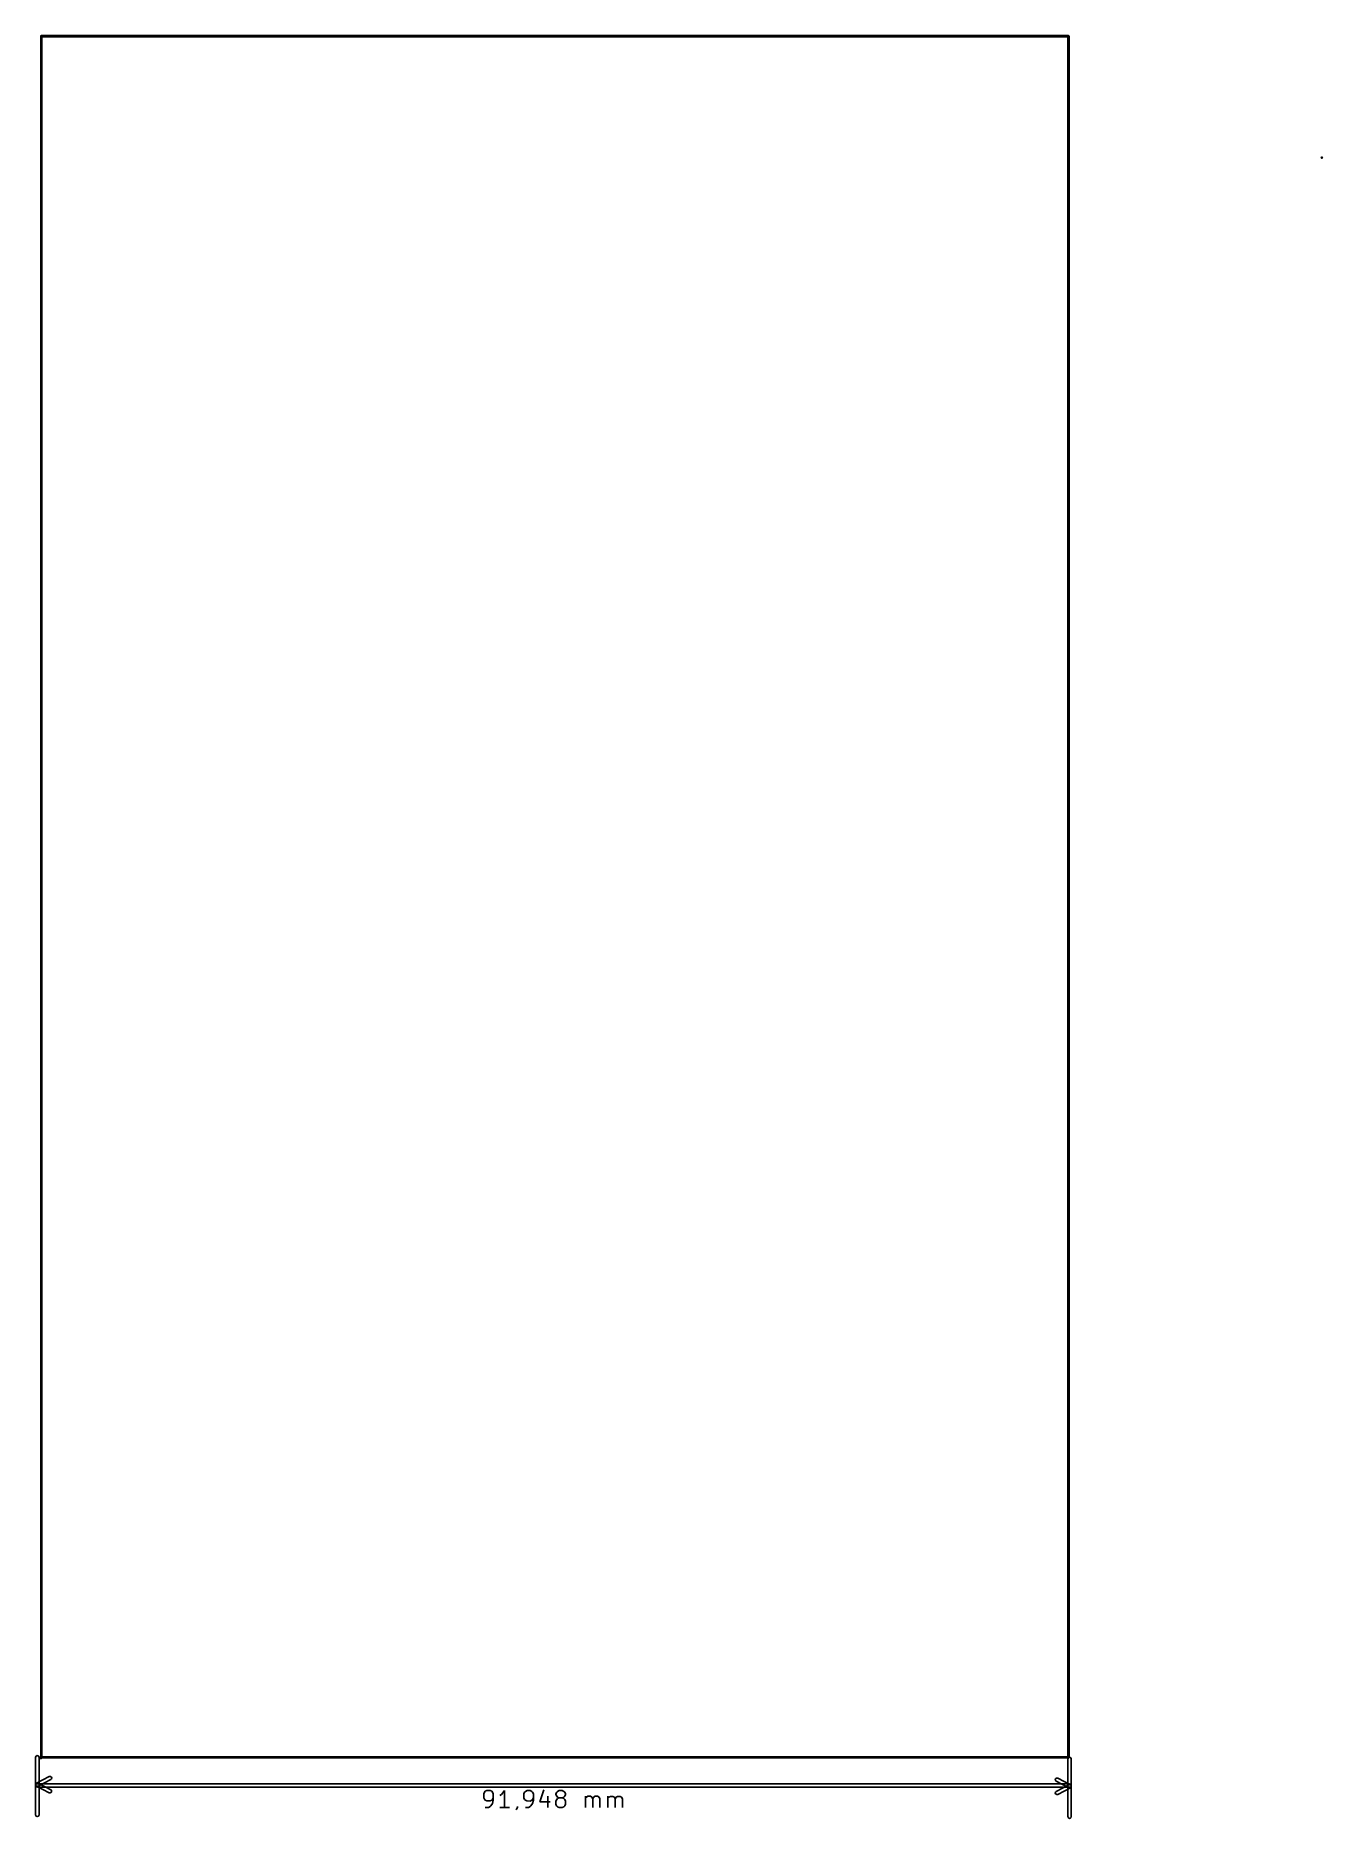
# Model space of a CAD drawing. Extents: x 26 to 140, y -193 to -34.
import ezdxf

# ---------------------------------------------------------------- set-up
doc = ezdxf.new("R2010")
doc.units = 0
doc.header["$MEASUREMENT"] = 0
doc.layers.add('BLACK', color=250, linetype='CONTINUOUS')

msp = doc.modelspace()

# ---------------------------------------------------------------- linework, layer by layer
at = {"layer": 'BLACK'}
for p, q in [((26.2136, -187.503), (26.2136, -34.1884)), ((26.2636, -34.1384), (117.754, -34.1384)), ((26.2636, -34.2384), (117.754, -34.2384)), ((26.3136, -187.503), (26.3136, -34.1884)), ((117.704, -187.452), (117.704, -34.1884)), ((117.804, -187.452), (117.804, -34.1884)), ((140.26, -45.0113), (140.26, -45.0063)), ((140.307, -44.9588), (140.312, -44.9588)), ((140.307, -45.0588), (140.312, -45.0588)), ((140.36, -45.0113), (140.36, -45.0063)), ((25.7537, -187.452), (25.7537, -192.59)), ((26.0537, -187.452), (26.0537, -192.59)), ((26.162, -187.453), (26.2636, -187.453)), ((26.162, -187.553), (26.2636, -187.553)), ((26.2128, -187.402), (117.754, -187.402)), ((26.2128, -187.502), (117.754, -187.502)), ((117.702, -187.604), (117.702, -192.743)), ((118.002, -187.604), (118.002, -192.743)), ((25.8342, -190.024), (26.9607, -190.611)), ((25.8349, -189.757), (26.9624, -189.173)), ((25.9039, -189.817), (117.852, -189.817)), ((25.9039, -190.117), (117.852, -190.117)), ((25.9727, -189.758), (27.0992, -190.345)), ((25.973, -190.024), (27.1005, -189.439)), ((65.8057, -190.485), (65.7342, -190.556)), ((65.9487, -190.413), (65.8057, -190.485)), ((66.2344, -190.414), (65.9487, -190.413)), ((66.3772, -190.486), (66.2344, -190.414)), ((66.4485, -190.557), (66.3772, -190.486)), ((67.5201, -190.416), (67.3769, -190.63)), ((67.5175, -191.916), (67.5201, -190.416)), ((69.3772, -190.491), (69.3056, -190.562)), ((69.5201, -190.42), (69.3772, -190.491)), ((69.8059, -190.42), (69.5201, -190.42)), ((69.9486, -190.492), (69.8059, -190.42)), ((70.0199, -190.563), (69.9486, -190.492)), ((71.0203, -190.351), (70.6613, -191.422)), ((72.1627, -190.567), (72.2343, -190.496)), ((72.2343, -190.496), (72.3773, -190.425)), ((72.3773, -190.425), (72.663, -190.425)), ((72.663, -190.425), (72.8057, -190.497)), ((72.8057, -190.497), (72.877, -190.568)), ((117.782, -189.909), (116.656, -190.495)), ((117.782, -190.176), (116.657, -189.587)), ((117.921, -190.175), (116.794, -190.761)), ((117.921, -189.91), (116.796, -189.322)), ((65.6625, -190.699), (65.6619, -191.056)), ((65.6619, -191.056), (65.7331, -191.199)), ((65.7342, -190.556), (65.6625, -190.699)), ((65.7331, -191.199), (65.8044, -191.27)), ((65.8032, -191.913), (66.089, -191.914)), ((65.8044, -191.27), (65.9471, -191.342)), ((65.9471, -191.342), (66.2328, -191.342)), ((66.089, -191.914), (66.2319, -191.842)), ((66.2319, -191.842), (66.3035, -191.771)), ((66.2328, -191.342), (66.3758, -191.271)), ((66.3035, -191.771), (66.4467, -191.557)), ((66.3758, -191.271), (66.4473, -191.2)), ((66.4467, -191.557), (66.5186, -191.272)), ((66.4473, -191.2), (66.519, -191.057)), ((66.5196, -190.7), (66.4485, -190.557)), ((66.5186, -191.272), (66.5196, -190.7)), ((67.9461, -191.917), (67.089, -191.915)), ((67.2338, -190.773), (67.0908, -190.844)), ((67.3769, -190.63), (67.2338, -190.773)), ((68.5887, -192.061), (68.5171, -192.132)), ((68.6604, -191.918), (68.5887, -192.061)), ((68.6605, -191.847), (68.6604, -191.918)), ((69.2339, -190.705), (69.2333, -191.062)), ((69.2333, -191.062), (69.3045, -191.205)), ((69.3056, -190.562), (69.2339, -190.705)), ((69.3045, -191.205), (69.3758, -191.277)), ((69.3747, -191.919), (69.6604, -191.92)), ((69.3758, -191.277), (69.5185, -191.348)), ((69.5185, -191.348), (69.8042, -191.349)), ((69.6604, -191.92), (69.8034, -191.849)), ((69.8034, -191.849), (69.8749, -191.777)), ((69.8042, -191.349), (69.9472, -191.278)), ((69.8749, -191.777), (70.0181, -191.563)), ((69.9472, -191.278), (70.0188, -191.206)), ((70.0181, -191.563), (70.0901, -191.278)), ((70.0188, -191.206), (70.0904, -191.063)), ((70.0911, -190.706), (70.0199, -190.563)), ((70.0901, -191.278), (70.0911, -190.706)), ((70.6613, -191.422), (71.5898, -191.423)), ((71.3764, -190.923), (71.3747, -191.923)), ((72.0899, -191.353), (72.0894, -191.638)), ((72.0894, -191.638), (72.1606, -191.781)), ((72.1616, -191.21), (72.0899, -191.353)), ((72.0909, -190.781), (72.0911, -190.71)), ((72.1621, -190.924), (72.0909, -190.781)), ((72.0911, -190.71), (72.1627, -190.567)), ((72.1606, -191.781), (72.2319, -191.853)), ((72.2332, -191.139), (72.1616, -191.21)), ((72.2334, -190.996), (72.1621, -190.924)), ((72.2319, -191.853), (72.3747, -191.925)), ((72.3762, -191.067), (72.2332, -191.139)), ((72.3762, -191.067), (72.2334, -190.996)), ((72.3747, -191.925), (72.6604, -191.925)), ((72.6619, -191.068), (72.3762, -191.067)), ((72.6604, -191.925), (72.8034, -191.854)), ((72.8049, -190.997), (72.6619, -191.068)), ((72.8046, -191.14), (72.6619, -191.068)), ((72.8034, -191.854), (72.8749, -191.783)), ((72.8759, -191.211), (72.8046, -191.14)), ((72.8764, -190.925), (72.8049, -190.997)), ((72.8749, -191.783), (72.9466, -191.64)), ((72.9471, -191.354), (72.8759, -191.211)), ((72.9481, -190.783), (72.8764, -190.925)), ((72.877, -190.568), (72.9482, -190.711)), ((72.9466, -191.64), (72.9471, -191.354)), ((72.9482, -190.711), (72.9481, -190.783)), ((74.7318, -191.929), (74.7335, -190.929)), ((74.7333, -191.072), (74.8048, -191)), ((74.8048, -191), (74.9478, -190.929)), ((74.9478, -190.929), (75.1621, -190.929)), ((75.1621, -190.929), (75.3048, -191.001)), ((75.3048, -191.001), (75.376, -191.144)), ((75.376, -191.144), (75.3747, -191.93)), ((75.376, -191.144), (75.4477, -191.001)), ((75.4477, -191.001), (75.5907, -190.93)), ((75.5907, -190.93), (75.805, -190.931)), ((75.805, -190.931), (75.9477, -191.002)), ((75.9477, -191.002), (76.0189, -191.145)), ((76.0189, -191.145), (76.0175, -191.931)), ((76.7318, -191.932), (76.7335, -190.932)), ((76.7333, -191.075), (76.8048, -191.004)), ((76.8048, -191.004), (76.9478, -190.933)), ((76.9478, -190.933), (77.1621, -190.933)), ((77.1621, -190.933), (77.3048, -191.005)), ((77.3048, -191.005), (77.376, -191.148)), ((77.376, -191.148), (77.3747, -191.933)), ((77.376, -191.148), (77.4477, -191.005)), ((77.4477, -191.005), (77.5907, -190.934)), ((77.5907, -190.934), (77.805, -190.934)), ((77.805, -190.934), (77.9477, -191.006)), ((77.9477, -191.006), (78.0189, -191.149)), ((78.0189, -191.149), (78.0175, -191.934))]:
    msp.add_line(p, q, dxfattribs=at)
msp.add_circle((140.31, -45.0088), 0.0517, dxfattribs=at)
for centre, radius, start, end in [((26.2636, -34.1884), 0.05, 360, 540), ((26.2636, -34.1884), 0.05, 90, 270), ((117.754, -34.1884), 0.05, 360, 540), ((117.754, -34.1884), 0.05, 270, 450), ((140.307, -45.0088), 0.05, 90, 270), ((140.31, -45.0063), 0.05, 360, 540), ((140.31, -45.0113), 0.05, 180, 360), ((140.312, -45.0088), 0.05, 270, 450), ((25.9037, -187.452), 0.15, 0, 180), ((26.162, -187.503), 0.05, 90, 270), ((26.2128, -187.452), 0.05, 90, 270), ((26.2636, -187.503), 0.05, 180, 360), ((26.2636, -187.503), 0.05, 270, 450), ((117.852, -187.604), 0.15, 0, 180), ((117.754, -187.452), 0.05, 180, 360), ((117.754, -187.452), 0.05, 270, 450), ((25.9035, -189.891), 0.15, 62.5, 242.5), ((25.9039, -189.89), 0.15, 117.4, 297.4), ((25.9039, -189.967), 0.15, 90, 270), ((27.03, -190.478), 0.15, 242.5, 422.5), ((27.0315, -189.306), 0.15, 297.4, 477.4), ((116.725, -190.628), 0.15, 117.5, 297.5), ((116.726, -189.454), 0.15, 422.4, 602.4), ((117.851, -190.042), 0.15, -62.5, 117.5), ((117.852, -190.043), 0.15, 242.4, 422.4), ((117.852, -189.967), 0.15, 270, 450), ((25.9037, -192.59), 0.15, 180, 360), ((117.852, -192.743), 0.15, 180, 360)]:
    msp.add_arc(centre, radius, start, end, dxfattribs=at)

doc.saveas('drawing.dxf')
